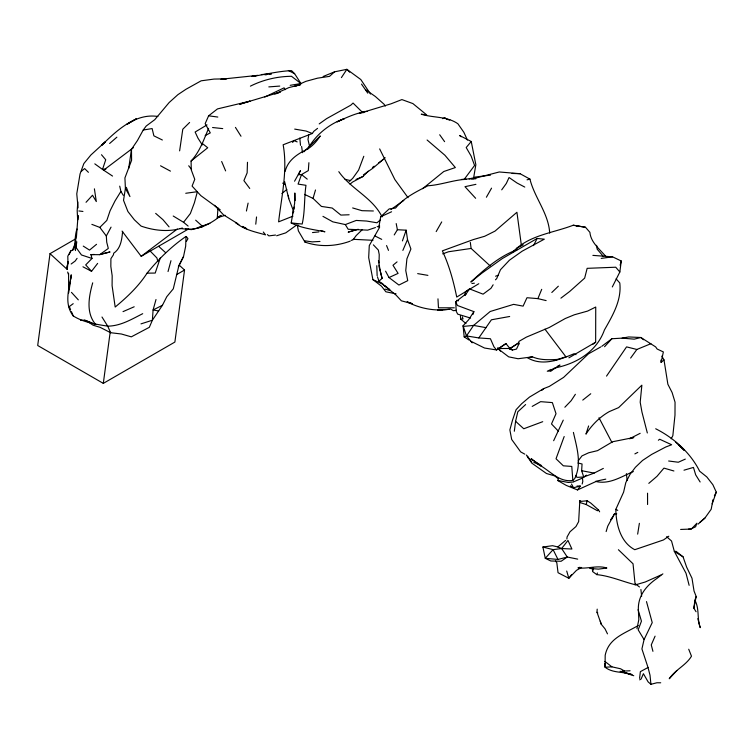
<?xml version="1.0" encoding="UTF-8"?>
<svg xmlns="http://www.w3.org/2000/svg" width="754" height="754" viewBox="0 0 754 754"><rect width="100%" height="100%" fill="white"/><g stroke="black" fill="none" stroke-linecap="round" stroke-linejoin="round"><path stroke-width="1.13" d="M464.756 294.88L465.416 291.798L469.553 288.905L483.088 294.164L490.967 288.301L493.144 284.795M76.38 237.576L78.067 215.456L77.662 219.914L77.191 210.639L77.832 201.921M518.922 343.937L518.46 343.013L509.421 348.904L512.437 350.026L516.49 349.083L518.922 343.937L518.903 341.411L526.396 337.113L549.336 327.462L565.264 318.518L574.331 314.786L587.62 311.072L595.735 307.029L595.651 342.203L593.021 344.182M247.482 162.28L247.142 172.855L243.9 180.621L249.744 188.453M75.428 250.573L75.815 239.791M597.781 612.974L597.008 612.248L597.187 609.138M603.332 468.404L594.124 473.097L583.728 476.971L581.645 470.694L582.05 463.983L577.837 462.975M70.942 279.159L71.225 274.805C69.33 288.594 63.619 303.57 73.261 315.964C83.505 322.439 95.909 324.258 107.699 326.152C120.527 326.058 131.601 319.291 142.704 313.683M623.435 672.2L632.05 674.623C623.143 671.352 612.927 673.407 605.066 667.233L605.189 655.245C608.676 638.167 624.114 633.765 638.252 625.509M308.895 162.704L308.32 170.593L301.534 174.56L298.377 174.702L300.488 170.583L294.56 181.214M633.341 471.542C621.371 476.641 609.618 484.643 595.971 481.523L577.517 489.94L566.311 485.435L557.63 480.449L558.46 478.894L554.746 475.915L546.48 473.512L531.806 463.144L527.743 457.009M76.229 238.528L50.018 253.664L67.266 269.47L68.03 261.534M599.637 511.825L598.553 509.977L590.712 503.022L587.149 500.779L581.268 501.353L579.826 500.684L578.648 521.627L575.952 526.556L569.986 531.796L567.065 536.961L566.885 539.044M217.953 207.953L217.322 217.51L221.129 215.324C211.318 223.495 198.679 230.517 185.503 228.99M255.766 224.183L256.539 216.963M639.571 678.374L640.363 671.663L648.025 667.497L641.918 648.93L644.067 639.581L652.229 622.606L646.489 601.598M612.305 286.954L619.845 271.996L621.258 260.997L612.578 256.841L592.88 255.38M76.776 241.77L76.041 247.472L75.164 246.285L81.479 254.975L91.997 258.452L85.702 264.908L91.554 271.308L97.643 263.4M514.313 431.25L515.595 421.307L517.8 411.825L525.623 404.549M50.018 253.664L37.7 345.502L103.307 383.381L174.881 342.062L184.542 270.026L179.367 265.285M103.307 383.381L110.169 332.26M696.065 611.739L693.859 608.186L694.934 600.269L696.168 596.452L694.038 591.032L692.002 578.261L686.649 567.159L683.058 556.829L676.102 551.362L674.34 551.41L671.55 541.033L666.611 536.678M179.622 150.875L182.788 129.217L189.612 122.478M128.689 168.5L131.488 149.292L137.445 140.527L143.222 130.037L146.21 126.022L154.787 119.65L169.16 102.525L177.897 94.665L186.021 89.245L201.158 80.81L214.061 79.076L226.436 78.84L220.95 79.245L257.566 75.381L251.949 76.437M320.827 230.498L324.927 231.789C313.494 229.508 301.713 228.226 291.185 222.948L294.626 203.326L294.823 192.977L295.163 200.621M308.772 134.485L308 139.537L309.442 145.871M291.185 222.948L302.184 224.042C305.106 211.177 304.098 198.208 305.973 185.314L298.084 184.089L301.534 174.56L307.246 179.141M131.488 149.292L131.582 160.338L124.919 177.925L125.409 188.434L123.524 200.319L127.907 211.516L134.353 219.782L141.092 226.096C154.259 230.696 168.915 232.27 182.374 228.01M637.658 534.134L639.373 523.333M69.293 254.221L70.829 250.846L73.835 249.546C75.551 242.76 74.608 235.682 76.983 229.009M378.828 227.303L380.666 216.784L389.158 208.924L395.614 208.019C403.663 197.831 416.481 191.657 427.876 185.767C440.826 184.966 453.211 180.027 466.123 179.273M473.484 178.679L475.849 164.711L471.241 141.507L459.535 135.456L461.288 136.766M713.011 499.676L711.182 509.261L704.886 518.092L698.015 524.162M693.859 608.186L696.168 596.452M70.518 281.242L68.642 292.948L68.586 273.344M87.681 321.553L93.119 325.219L100.122 327.349L110.65 332.712L121.356 333.994L131.309 336.849L149.33 327.311L152.374 320.233L162.44 305.285L166.775 296.699L173.288 288.829L178.821 265.889L183.533 256.539L185.673 246.228L186.002 236.454C171.101 246.69 158.472 259.244 147.068 273.155C138.595 286.303 127.143 297.123 115.183 307.038L112.092 285.653L112.176 275.766L110.838 266.454L110.904 258.641L113.42 254.824L113.722 253.193C120.847 248.528 121.931 239.065 122.591 231.45M246.417 211.026L248.104 203.109M661.824 356.114L663.991 359.903L661.135 362.401L663.36 351.939L657.102 349.008L655.678 346.915L640.9 337.5L628.666 336.953L622.135 338.131L611.871 338.744L601.805 346.293M92.704 282.835C88.925 296.341 85.664 312.863 95.72 324.493L84.721 320.186L80.593 320.243M582.163 484.021L582.804 481.382L582.446 478.083L586.376 475.143M598.553 509.977L597.451 510.76L586.197 504.53L587.149 500.779M168.038 271.544L170.97 260.677M620.118 265.238L621.258 260.997M636.979 628.742L638.827 619.618L638.327 608.827C638.214 595.406 646.63 585.406 657.083 578.318L662.879 573.86M160.319 257.868L155.201 273.061L147.068 273.155M156.003 299.526L153.09 309.969L152.374 320.233L140.979 323.881M292.571 213.608L294.399 207.124M349.13 214.767L340.874 215.078L332.194 208.038L321.43 206.426L313.051 198.415L315.502 189.98M606.141 531.57L607.752 526.141L614.435 513.936L616.725 513.776M220.196 209.763L200.828 195.635L192.091 186.097L194.768 179.329L191.29 169.97L191.064 161.026C199.829 151.658 203.731 139.82 208.594 128.359M68.284 262.59L66.701 266.869L67.247 269.451M588.62 425.953L585.962 434.134C591.786 425.011 599.76 416.953 609.27 411.609L618.638 407.603L641.871 385.162L640.193 402.202L641.946 412.042L647.328 432.966M564.181 436.519L556.028 458.762L563.342 465.812L571.786 466.434L572.833 480.43C557.187 482.975 547.395 466.886 533.832 462.494M472.928 314.522L473.88 311.628L457.414 305.474L455.708 301.817L466.264 293.683L469.553 288.905M72.393 250.356L74.985 244.098M402.419 240.894L406.161 230.187L397.396 229.725L394.229 234.928M712.181 503.842L716.3 492.164L712.86 484.699L706.809 476.933L699.608 471.165C690.513 452.852 673.869 437.876 655.697 428.772M592.286 569.911L592.983 567.96M597.008 612.248L601.23 624.237L605.047 628.893L607.479 633.86M593.257 569.6L592.521 571.494L596.791 574.623L597.432 572.993M473.88 311.628L468.649 319.762L463.079 325.747L464.181 336.878L466.481 335.926L473.597 325.417L490.175 311.506L513.615 304.362L523.106 306.133L526.961 297.726L537.894 298.622L541.711 289.338M285.135 171.422C288.019 159.528 298.396 153.533 308.395 148.547C313.296 145.296 317.085 140.81 320.28 135.937L303.758 151.893M363.796 156.276L358.574 170.159L352.599 178.481L349.187 181.441M402.853 250.413L407.509 239.583L406.161 230.187M553.653 440.713L563.266 420.129M655.085 636.159L651.258 644.906L652.936 651.333M275.955 93.76L280.252 92.12L239.744 104.231L250.055 101.13L217.472 108.915L208.622 115.814L205.173 123.637L210.281 132.883L205.163 135.597M178.378 266.765L183.533 256.539M668.817 536.207L663.492 539.939L634.774 549.704C620.438 542.239 616.046 524.332 615.829 509.355L623.596 492.174L625.792 482.626L630.014 474.379L635.386 467.31L642.512 460.477L651.71 454.389L665.725 447.018L671.644 444.747L659.693 439.243L658.365 440.232M533.483 245.616L537.15 238.471L544.313 239.178L522.22 251.148L509.44 260.196L500.477 269.715L496.697 278.584L495.463 279.828M91.997 258.452L90.914 254.626L99.688 254.673L108.312 248.424L106.719 242.204L106.323 235.983L111.045 227.133M396.029 293.834L385.907 291.807L381.449 286.143L372.891 279.621L368.678 257.548L369.281 245.568L379.62 227.293M714.377 495.746L716.3 492.164M611.475 519.421L614.435 513.936M671.164 438.8L672.841 435.708L674.981 415.134L675.047 402.184L672.125 392.561L667.874 384.257L663.991 359.903M486.396 197.228L491.551 188.151M70.829 250.846L67.803 256.153L67.926 261.798M436.189 231.582L441.721 221.912M186.389 241.346L187.972 238.65L186.266 236.483M119.716 186.144L120.904 191.431L115.06 200.875L110.075 210.79L106.823 220.413L99.811 227.406L91.865 224.362M465.067 295.568L466.264 293.683M307.66 149.207C315.54 134.938 329.074 123.882 344.455 118.604L337.142 121.846C346.689 117.426 356.661 112.732 367.123 111.366M575.387 394.285L571.155 400.694L564.859 407.235M341.402 77.615L346.887 69.321L360.789 79.519L370.506 94.043M292.948 216.153L278.603 221.855C281.534 196.408 287.783 170.253 283.146 144.777L312.335 133.505L313.768 131.347L317.547 128.368M606.527 376.114L626.565 346.878L636.866 349.47L650.919 343.692M463.079 325.747L466.481 335.926L478.809 337.933L491.41 319.79L509.676 316.482M77.078 258.339L75.183 261.044L71.14 264.013M501.712 189.838L506.32 183.458L509.063 177.52L517.008 182.996L524.775 187.077M630.627 358.065L636.866 349.47M577.517 489.94L580.373 486.113L577.017 486.019M578.082 461.014L581.984 455.878L588.733 452.758L597.564 450.638L612.625 441.74L633.841 437.499L629.571 438.743L640.165 433.314M571.523 574.736L568.827 578.28L558.045 572.71L556.801 562.654L555.491 560.938M173.222 216.021L183.552 222.289L190.366 213.542L194.4 202.769L197.388 191.686L185.748 193.278M557.988 559.449L553.097 549.638L545.265 558.309L557.988 559.449L567.272 557.027L561.636 548.535L567.979 540.429L571.909 549.016L561.636 548.535L553.097 549.638L542.899 547.027L545.265 558.309L550.816 560.995L561.108 561.268L567.272 557.027L577.687 559.129M610.627 519.713L612.125 517.809M464.002 179.631L474.586 165.465L471.137 156.078L466.189 147.53L471.241 141.507M292.571 142.421L294.079 140.668L297.161 141.884M604.567 346.727L611.871 338.744M676.819 670.617L669.232 678.77C675.188 669.731 686.008 665.396 691.484 656.197L688.722 649.232M86.041 202.289L92.506 195.248L96.314 201.563L94.391 188.83M551.117 369.375L547.291 371.222L550.854 370.977L553.445 368.376M350.044 184.146L352.561 182.053L362.919 176.521L368.31 171.139M572.833 480.43L574.718 478.554C582.022 463.625 576.801 447.508 573.408 432.41M512.531 252.288C528.479 235.154 552.522 233.203 573.247 225.229L585.509 227.274L589.901 232.326C590.759 242.59 600.071 249.451 606.141 256.803M390.921 209.555L403.824 200.423M551.815 292.477L558.346 286.2M541.881 390.299L543.709 388.612L549.317 386.406L563.596 377.396L588.431 353.862L600.759 346.925M362.278 229.65L356.237 235.512L353.023 239.838L351.166 240.422M286.84 189.433L281.902 193.552M363.371 174.909L373.145 168.001L385.162 157.709M349.715 72.233L346.887 69.321L334.559 71.828L329.545 76.361L317.519 78.171L305.879 81.347L294.691 86.342L300.695 84.58L288.867 87.605L274.758 94.014M412.381 303.758L401.354 300.808L396.123 295.182L378.979 281.157L382.089 278.396L380.553 272.043M109.632 143.477L116.879 137.171M648.798 483.361L657.007 476.302L663.944 468.121L673.906 470.986M380.374 219.914L376.991 222.779L366.604 221.045L356.237 220.441L345.332 224.569L332.844 221.855L322.948 216.36M498.253 348.508L509.911 348.489L505.972 343.588L496.537 349.96L484.53 348.028L470.948 341.289M699.693 522.475L704.886 518.092M542.899 547.027L552.55 545.689L557.79 546.942L565.604 540.401M397.047 261.883L392.985 265.257L398.093 273.382L388.998 277.547L385.586 271.186M96.54 244.305L89.528 250.102L83.26 246.106M81.385 171.243L84.636 168.576L88.416 172.308M191.064 161.026L207.727 147.756L202.666 143.741M422.608 188.698L443.795 171.507L455.35 167.558L444.907 155.239L427.103 140.008M582.767 400.101L590.75 393.748M560.91 298.15L569.722 291.449L584.661 278.122L587.149 268.339L615.735 267.218L619.845 271.996M103.647 170.15L133.392 147.69M122.073 231.101L141.187 256.313L177.313 229.018M68.84 306.916L73.213 303.673M378.697 162.883L382.825 159.829M372.41 167.511L374.21 166.182M566.716 571.042L568.827 578.28L576.499 570.326L581.607 567.432M296.294 225.276L285.766 232.863L276.624 235.776M319.206 123.91L326.548 118.67L350.761 105.202L353.051 103.062L362.985 112.874M505.972 343.588L496.537 349.96L493.983 346.878L490.43 338.744L478.809 337.933M509.421 348.904L518.46 343.013M550.854 370.977L560.005 365.077L557.197 366.491M478.781 283.73L456.726 297.057C453.503 281.223 449.196 265.521 442.362 250.856L473.154 239.64L484.69 236.266L495.029 231.101L516.924 212.27L521.353 245.154M568.912 357.83L595.651 342.203M207.039 124.91L195.126 132.025L197.972 138.152L202.298 144.947M639.665 679.854L641.117 679.005L643.398 673.69L648.12 681.88L650.928 684.302L656.951 682.747L660.711 682.785M141.187 256.313L188.566 228.952M176.483 274.682L184.542 270.026M532.201 406.406L540.627 401.656L552.362 402.598L556.018 413.701L551.504 423.965L558.469 431.26M537.15 238.471L502.287 258.584L481.552 273.382L470.845 282.043C484.53 269.225 499.063 256.426 517.027 249.687M634.877 453.899L637.799 452.381M516.547 248.377L523.229 244.824M543.709 388.612L529.478 397.094L521.589 403.805L516.075 409.714L512.503 420.232L509.864 429.893L511.674 439.441L520.665 451.891L524.784 454.144M217.124 217.831L225.229 215.314M162.44 305.285L153.09 309.969L158.651 310.968M264.758 97.03L284.098 87.841L285.012 89.726M391.571 211.77L380.666 216.784M630.09 670.777L624.529 671.032L620.533 668.76L611.899 666.838L605.066 667.233L604.849 663.577M685.301 459.101L678.327 462.24L668.647 461.005M250.413 86.145C263.089 79.764 277.321 76.427 291.496 76.295L300.969 83.562L290.196 85.315M123.025 311.628L134.184 306.784M442.617 118.651L445.19 117.549M573.502 481.881L582.446 478.083M356.029 179.414L362.919 176.521M323.146 76.493L334.559 71.828M542.72 421.684L523.766 428.762L515.595 421.307M495.557 276.218L498.121 275.295M197.671 227.699L209.838 223.307M365.011 111.366L359.319 113.402L391.053 103.807L401.901 99.585L412.89 103.581L426.66 114.891L421.25 114.203C433.39 118.02 447.037 116.135 457.876 123.75L463.87 132.318L467.405 140.074M375.454 227.538L367.679 230.14L348.159 229.263L345.332 224.569M576.009 354.663L574.086 353.72C559.817 359.677 542.456 366.67 527.527 357.782L532.437 356.849C540.561 360.44 549.873 359.828 558.591 359.366M554.115 360.61L565.274 357M554.501 368.046C576.188 363.88 596.621 351.816 604.406 330.016C612.597 315.558 621.786 300.281 619.797 282.976L616.103 278.839M356.406 229.687L348.169 232.147L358.197 229.263M683.991 470.194L693.463 467.423L695.678 474.85L700.136 481.976M350.195 241.148C335.813 246.483 319.3 247.246 304.918 242.034L298.377 230.875L297.33 225.182M579.996 567.272L577.969 567.866C587.686 569.166 597.13 564.963 606.857 568.016L598.487 569.129L589.741 568.441M377.113 226.766L379.696 226.059M203.08 226.483L191.544 229.631L179.961 228.519M99.688 254.673L110.056 251.949L101.14 254.107M527.037 179.829L529.93 179.113C534.586 197.859 548.639 213.448 549.694 233.127M442.692 253.853L448.564 251.751L471.118 248.443L490.109 265.851M469.214 178.877L472.475 178.076L475.425 178.425M570.307 485.83L573.474 487.706L580.373 486.113M251.874 76.446C265.154 74.646 278.16 71.14 291.572 70.65L294.626 73.713L300.969 83.562M475.915 184.344L464.982 186.681L475.642 198.293M595.754 481.288L605.782 479.139M532.437 356.849L518.073 358.744L508.658 356.849L500.713 350.789L497.791 347.679M490.534 175.117L474.775 177.124M596.791 574.623C610.288 575.981 622.691 581.636 635.613 584.821L645.179 582.022L653.661 578.243A197.341 77.2 -12.5 0 0 660.862 575.01M143.222 130.037L152.12 128.557L153.882 135.843L162.364 139.999M576.829 226.483L578.912 226.191L585.509 227.274M601.202 258.396L612.578 256.841M471.91 283.513L474.379 283.202M275.521 235.05L268.895 235.889L267.387 234.588M456.509 310.328L453.333 310.676L450.572 309.065C435.859 311.562 420.289 308.772 407.113 301.836L412.419 303.683M312.505 232.571L318.857 231.912M583.728 476.971L577.687 477.348L576.15 476.914L575.905 475.406M105.899 169.094L102.506 169.424L94.806 163.854M463.418 326.397L473.597 325.417L486.141 327.679M573.04 482.013L568.327 482.466L557.63 480.449M460.383 315.898L460.741 319.112L463.041 318.904L462.287 316.812M461.41 179.452L474.143 178.472L499.28 171.978L520.072 173.712L529.93 179.113M268.82 86.898L279.743 86.079M454.294 307.811L438.46 307.821L437.97 298.848M261.327 74.561L271.317 73.835M269.442 73.958L271.431 73.826M471.627 179.028L475.887 178.745M296.379 225.371L298.697 225.239M680.636 529.449L691.371 529.044L696.913 523.219L695.593 526.773L690.268 529.28L688.741 528.978M319.979 241.45L312.194 241.883L304.757 240.799L304.918 242.034M449.309 309.338L437.678 309.941L442.466 310.299M90.914 254.626L94.325 254.456M372.966 240.3L353.126 239.301M373.362 210.979L361.958 210.686L352.655 207.944M622.229 670.966L624.529 671.032M512.051 173.439L520.072 173.712M578.516 568.346L580.184 568.478M622.135 338.131L634.208 339.159L640.9 337.5L643.492 339.762M212.571 127.52L222.741 128.614M78.85 210.95L82.931 211.45M208.622 115.814L217.812 117.049M446.5 119.32L449.893 119.792L446.773 119.302M264.239 74.542L266.2 74.872M573.247 225.229L578.912 226.191M294.701 129.104L306.086 131.045L312.335 133.505M417.678 273.617L427.895 275.37M581.645 470.694L594.124 473.097M157.869 116.465C135.192 113.025 116.531 130.678 101.658 145.324L105.164 141.95L90.904 154.975L83.854 163.561L80.037 174.004L76.767 193.844L78.067 207.868M456.5 300.328L458.545 300.789M345.049 179.311L350.751 180.668M537.894 298.622L546.132 300.601M470.6 318.084L457.669 314.135L456.208 311.223L455.708 301.817M633.765 675.725L620.099 671.296M385.096 289.102L390.176 290.629M586.197 504.53L580.014 502.541L579.826 500.684M381.835 283.108L384.531 285.86L386.642 286.661M84.721 320.186L90.282 322.335M557.79 546.942L561.636 548.535M148.802 250.78L150.706 251.591L156.936 257.981L157.831 261.581M372.891 279.621L382.938 284.23M304.559 194.381L313.051 198.415M242.524 226.737L246.709 228.716L242.618 226.426M374.983 235.974L381.722 239.367M288.367 70.499L294.626 73.713M82.959 266.803L91.554 271.308M615.829 509.355L617.752 510.373M160.536 165.786L170.442 171.13M282.684 183.147L285.417 184.626M237.491 223.561L223.495 214.833L214.522 205.267M530.929 459.111L541.626 465.623M683.058 556.829L674.34 551.41L686.017 573.247L689.137 585.33M611.899 666.838L604.831 661.381M238.895 224.598L235.446 222.421C243.768 229.687 255.182 231.93 265.549 234.852L263.306 232.025M464.181 336.878L469.016 340.026M384.531 285.86L389.799 289.489M365.878 89.896L375.36 96.503L384.106 104.269L385.285 106.107M509.647 348.009L512.437 350.026M388.998 277.547L398.913 285.05L407.735 280.648L405.756 270.545L406.915 258.773L410.911 248.999L407.509 239.583M635.547 583.954L639.467 586.97M202.769 226.577L195.663 220.177M531.334 458.621L540.552 466M183.552 222.289L188.123 226.068M460.741 319.112L465.953 323.541M155.663 213.382L162.949 219.678L169.066 226.879M158.679 246.322L165.578 252.647M112.544 176.068L102.506 169.424L105.739 159.754L101.498 154.74M675.791 442.221L684.519 450.572L678.817 445.096M338.8 171.676C350.93 189.094 372.787 197.689 382.061 216.926M618.412 549.723L633.03 563.785L635.17 584.897M373.371 244.843L378.357 250.083L379.224 254.56L378.989 266.492L382.089 278.396M71.46 292.363L78.312 299.866M498.215 348.602L500.496 351.157M603.143 256.2L597.149 249.15L596.612 245.304M466.481 335.926L472.145 342.816M188.707 165.767L191.554 169.405M544.954 329.168L566.066 357.019M99.811 227.406L106.323 235.983M408.046 197.699L394.889 179.593L379.658 148.915M527.432 456.17L531.824 462.277M439.695 134.768L444.606 141.658M361.515 84.118L367.782 93.147M526.367 455.02L528.629 458.498M235.437 127.388L241.007 136.238M101.988 317.01L107.699 326.152L110.65 332.712M120.904 191.431L123.279 195.314M644.067 639.581L638.186 629.835L641.447 621.164L638.072 609.694M125.409 188.434L129.952 196.587L126.342 187.322M571.541 484.049L573.474 487.706M598.987 417.754L611.994 442.598M221.657 161.516L225.625 170.894M69.245 306.416L70.584 309.602M71.479 311.722L73.261 315.964M386.566 245.568L388.489 250.366M284.578 181.507L288.744 198.632L293.777 211.714M694.934 600.269C699.589 608.817 696.885 618.676 700.221 627.639L697.818 618.638M377.481 276.916L378.979 281.157M600.316 621.173L601.23 624.237M67.671 272.024L68.275 274.098M648.025 667.497L650.014 675.198L650.928 684.302M396.199 223.57L397.396 229.725M378.433 260.601L378.847 262.91M379.262 265.219L380.299 270.988M301.619 146.455L302.505 152.694M288.282 195.343L288.744 198.632M626.414 473.635L627.121 480.336M470.317 242.402L471.118 248.443M300.507 145.333L299.79 138.029M640.9 589.477L641.654 596.301M660.9 360.12L661.135 362.401M376.783 265.719L377.141 275.794M647.545 493.191L647.573 504.511M130.169 122.327L126.889 124.363L136.465 118.727L130.169 122.327"/></g></svg>
